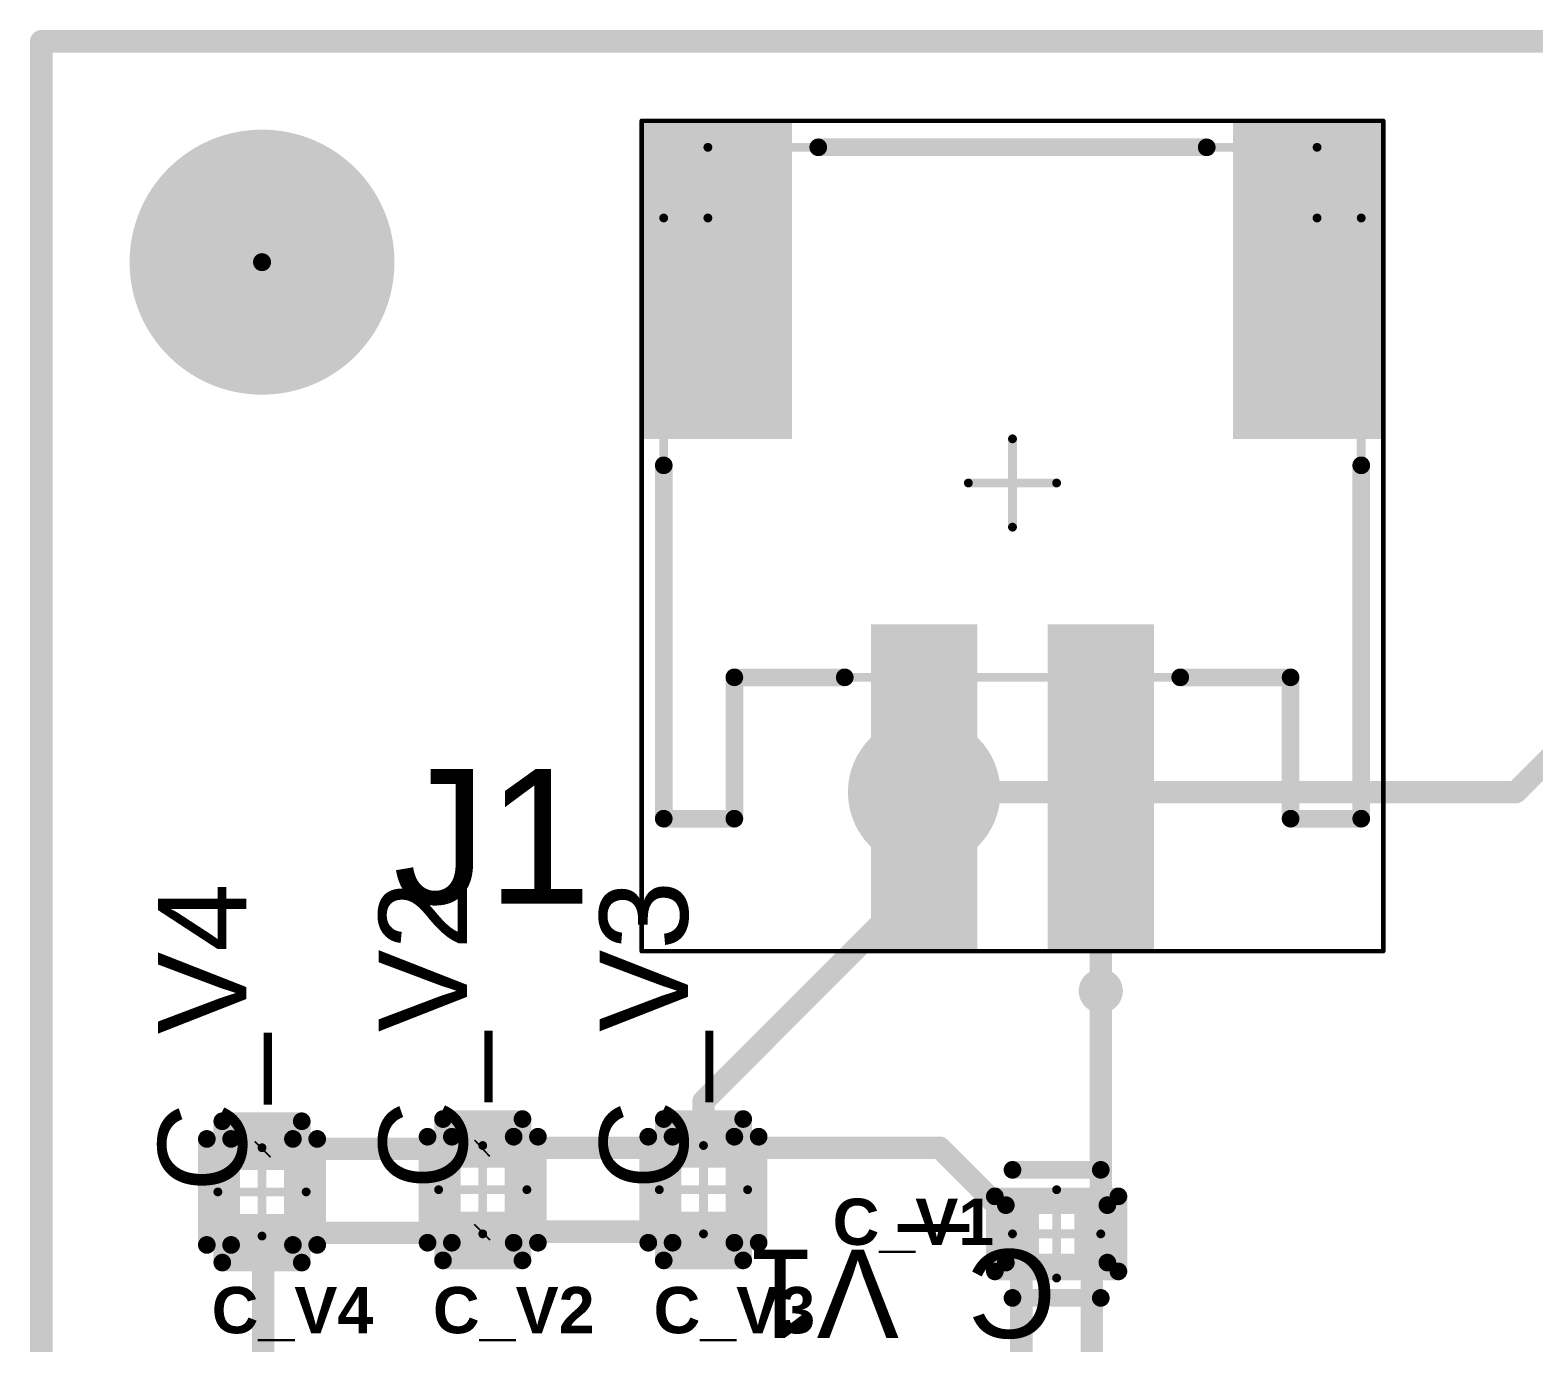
# Model space of a CAD drawing. Header units: inches. Extents: x 0 to 5429, y 0 to 5429.
# Drawn here: x -0.13 to 16.91, y 65.27 to 80.13 of the extents above; entities that cross this region are included whole.
import ezdxf

# ---------------------------------------------------------------- set-up
doc = ezdxf.new("R2010")
doc.units = ezdxf.units.IN
for name, color, linetype in [('Bottom Layer', 5, 'Continuous'), ('Bottom Solder', 6, 'Continuous'), ('GND', 16, 'Continuous'), ('Keep-Out Layer', 6, 'Continuous'), ('Multi-Layer', 9, 'Continuous'), ('Pad Holes', 156, 'Continuous'), ('Top 3D Body', 56, 'Continuous'), ('Top Assembly', 56, 'Continuous'), ('Top Component Center', 56, 'Continuous'), ('Top Courtyard', 56, 'Continuous'), ('Top Layer', 1, 'Continuous'), ('Top Overlay', 2, 'Continuous'), ('Top Paste', 8, 'Continuous'), ('Top Solder', 216, 'Continuous'), ('VDD', 76, 'Continuous')]:
    doc.layers.add(name, color=color, linetype=linetype)
doc.styles.add('Arial', font='', dxfattribs={"height": 0.2})
doc.styles.add('Arial_Bold', font='', dxfattribs={"height": 0.2})
doc.styles.get('Arial').set_extended_font_data('Arial')
doc.styles.get('Arial_Bold').set_extended_font_data('Arial', bold=True)

# ---------------------------------------------------------------- blocks, each defined once
blk = doc.blocks.new('JST__S2B_PH_SM4_TB_LF__SN__2_V_32')
at = {"layer": 'Top Layer'}
for points in [[(-1.5, 5.2), (-0.5, 5.2), (-0.5, 1.7), (-1.5, 1.7)], [(0.5, 5.2), (1.5, 5.2), (1.5, 1.7), (0.5, 1.7)], [(-4.1, -0.6), (-2.6, -0.6), (-2.6, -4), (-4.1, -4)], [(2.6, -0.6), (4.1, -0.6), (4.1, -4), (2.6, -4)]]:
    blk.add_hatch(color=1, dxfattribs=at).paths.add_polyline_path(points)
at = {"layer": 'Top Paste'}
for points in [[(-1.5, 5.2), (-0.5, 5.2), (-0.5, 1.7), (-1.5, 1.7)], [(0.5, 5.2), (1.5, 5.2), (1.5, 1.7), (0.5, 1.7)], [(-4.1, -0.6), (-2.6, -0.6), (-2.6, -4), (-4.1, -4)], [(2.6, -0.6), (4.1, -0.6), (4.1, -4), (2.6, -4)]]:
    blk.add_hatch(color=8, dxfattribs=at).paths.add_polyline_path(points)
at = {"layer": 'Top Solder'}
for points in [[(-1.602, 5.302), (-0.398, 5.302), (-0.398, 1.598), (-1.602, 1.598)], [(0.398, 5.302), (1.602, 5.302), (1.602, 1.598), (0.398, 1.598)], [(-4.202, -0.498), (-2.498, -0.498), (-2.498, -4.102), (-4.202, -4.102)], [(2.498, -0.498), (4.202, -0.498), (4.202, -4.102), (2.498, -4.102)]]:
    blk.add_hatch(color=216, dxfattribs=at).paths.add_polyline_path(points)
at = {"layer": 'Top 3D Body'}
for points in [[(-3.95, 3.8, 0.1, 0.1, 0), (-3.95, -3, 0.1, 0.1, 0)], [(-3.15, 3.8, 0.1, 0.1, 0), (-3.95, 3.8, 0.1, 0.1, 0)], [(-3.15, 3.8, 0.1, 0.1, 0), (-3.15, 2.2, 0.1, 0.1, 0)], [(3.15, 3.8, 0.1, 0.1, 0), (3.15, 2.2, 0.1, 0.1, 0)], [(3.95, 3.8, 0.1, 0.1, 0), (3.15, 3.8, 0.1, 0.1, 0)], [(3.95, 3.8, 0.1, 0.1, 0), (3.95, -3, 0.1, 0.1, 0)], [(3.15, 2.2, 0.1, 0.1, 0), (-3.15, 2.2, 0.1, 0.1, 0)], [(-3.45, -3, 0.1, 0.1, 0), (-3.95, -3, 0.1, 0.1, 0)], [(-3.45, -3, 0.1, 0.1, 0), (-3.45, -3.8, 0.1, 0.1, 0)], [(3.95, -3, 0.1, 0.1, 0), (3.45, -3, 0.1, 0.1, 0)], [(3.45, -3, 0.1, 0.1, 0), (3.45, -3.8, 0.1, 0.1, 0)], [(3.45, -3.8, 0.1, 0.1, 0), (-3.45, -3.8, 0.1, 0.1, 0)]]:
    blk.add_lwpolyline(points, format="xyseb", dxfattribs=at)
for points in [[(-3.975, 3.8, 0.05, 0.05, 1), (-3.925, 3.8, 0.05, 0.05, 1)], [(-3.975, 3.8, 0.05, 0.05, 1), (-3.925, 3.8, 0.05, 0.05, 1)], [(-3.175, 3.8, 0.05, 0.05, 1), (-3.125, 3.8, 0.05, 0.05, 1)], [(-3.175, 3.8, 0.05, 0.05, 1), (-3.125, 3.8, 0.05, 0.05, 1)], [(3.125, 3.8, 0.05, 0.05, 1), (3.175, 3.8, 0.05, 0.05, 1)], [(3.125, 3.8, 0.05, 0.05, 1), (3.175, 3.8, 0.05, 0.05, 1)], [(3.925, 3.8, 0.05, 0.05, 1), (3.975, 3.8, 0.05, 0.05, 1)], [(3.925, 3.8, 0.05, 0.05, 1), (3.975, 3.8, 0.05, 0.05, 1)], [(-3.175, 2.2, 0.05, 0.05, 1), (-3.125, 2.2, 0.05, 0.05, 1)], [(-3.175, 2.2, 0.05, 0.05, 1), (-3.125, 2.2, 0.05, 0.05, 1)], [(3.125, 2.2, 0.05, 0.05, 1), (3.175, 2.2, 0.05, 0.05, 1)], [(3.125, 2.2, 0.05, 0.05, 1), (3.175, 2.2, 0.05, 0.05, 1)], [(-3.975, -3, 0.05, 0.05, 1), (-3.925, -3, 0.05, 0.05, 1)], [(-3.975, -3, 0.05, 0.05, 1), (-3.925, -3, 0.05, 0.05, 1)], [(-3.475, -3, 0.05, 0.05, 1), (-3.425, -3, 0.05, 0.05, 1)], [(-3.475, -3, 0.05, 0.05, 1), (-3.425, -3, 0.05, 0.05, 1)], [(3.425, -3, 0.05, 0.05, 1), (3.475, -3, 0.05, 0.05, 1)], [(3.425, -3, 0.05, 0.05, 1), (3.475, -3, 0.05, 0.05, 1)], [(3.925, -3, 0.05, 0.05, 1), (3.975, -3, 0.05, 0.05, 1)], [(3.925, -3, 0.05, 0.05, 1), (3.975, -3, 0.05, 0.05, 1)], [(-3.475, -3.8, 0.05, 0.05, 1), (-3.425, -3.8, 0.05, 0.05, 1)], [(-3.475, -3.8, 0.05, 0.05, 1), (-3.425, -3.8, 0.05, 0.05, 1)], [(3.425, -3.8, 0.05, 0.05, 1), (3.475, -3.8, 0.05, 0.05, 1)], [(3.425, -3.8, 0.05, 0.05, 1), (3.475, -3.8, 0.05, 0.05, 1)]]:
    blk.add_lwpolyline(points, format="xyseb", close=True, dxfattribs=at)
at = {"layer": 'Top Courtyard'}
for points in [[(4.2, 5.3, 0.05, 0.05, 0), (-4.2, 5.3, 0.05, 0.05, 0)], [(-4.2, 5.3, 0.05, 0.05, 0), (-4.2, -4.1, 0.05, 0.05, 0)], [(4.2, 5.3, 0.05, 0.05, 0), (4.2, -4.1, 0.05, 0.05, 0)], [(0, 0.5, 0.1, 0.1, 0), (0, -0.5, 0.1, 0.1, 0)], [(0.5, 0, 0.1, 0.1, 0), (-0.5, 0, 0.1, 0.1, 0)], [(4.2, -4.1, 0.05, 0.05, 0), (-4.2, -4.1, 0.05, 0.05, 0)]]:
    blk.add_lwpolyline(points, format="xyseb", dxfattribs=at)
for points in [[(-4.213, 5.3, 0.025, 0.025, 1), (-4.188, 5.3, 0.025, 0.025, 1)], [(-4.213, 5.3, 0.025, 0.025, 1), (-4.188, 5.3, 0.025, 0.025, 1)], [(4.188, 5.3, 0.025, 0.025, 1), (4.213, 5.3, 0.025, 0.025, 1)], [(4.188, 5.3, 0.025, 0.025, 1), (4.213, 5.3, 0.025, 0.025, 1)], [(-0.025, 0.5, 0.05, 0.05, 1), (0.025, 0.5, 0.05, 0.05, 1)], [(-0.525, 0, 0.05, 0.05, 1), (-0.475, 0, 0.05, 0.05, 1)], [(0.475, 0, 0.05, 0.05, 1), (0.525, 0, 0.05, 0.05, 1)], [(-0.025, -0.5, 0.05, 0.05, 1), (0.025, -0.5, 0.05, 0.05, 1)], [(-4.213, -4.1, 0.025, 0.025, 1), (-4.188, -4.1, 0.025, 0.025, 1)], [(-4.213, -4.1, 0.025, 0.025, 1), (-4.188, -4.1, 0.025, 0.025, 1)], [(4.188, -4.1, 0.025, 0.025, 1), (4.213, -4.1, 0.025, 0.025, 1)], [(4.188, -4.1, 0.025, 0.025, 1), (4.213, -4.1, 0.025, 0.025, 1)]]:
    blk.add_lwpolyline(points, format="xyseb", close=True, dxfattribs=at)
at = {"layer": 'Top Overlay'}
for points in [[(-0.875, 5.75, 0.25, 0.25, 1), (-1.125, 5.75, 0.25, 0.25, 1)], [(-1.188, 5.75, 0.125, 0.125, 1), (-1.063, 5.75, 0.125, 0.125, 1)], [(-0.937, 5.75, 0.125, 0.125, 1), (-0.813, 5.75, 0.125, 0.125, 1)], [(-4, 3.8, 0.1, 0.1, 1), (-3.9, 3.8, 0.1, 0.1, 1)], [(-4, 3.8, 0.1, 0.1, 1), (-3.9, 3.8, 0.1, 0.1, 1)], [(-3.2, 3.8, 0.1, 0.1, 1), (-3.1, 3.8, 0.1, 0.1, 1)], [(-3.2, 3.8, 0.1, 0.1, 1), (-3.1, 3.8, 0.1, 0.1, 1)], [(3.1, 3.8, 0.1, 0.1, 1), (3.2, 3.8, 0.1, 0.1, 1)], [(3.1, 3.8, 0.1, 0.1, 1), (3.2, 3.8, 0.1, 0.1, 1)], [(3.9, 3.8, 0.1, 0.1, 1), (4, 3.8, 0.1, 0.1, 1)], [(3.9, 3.8, 0.1, 0.1, 1), (4, 3.8, 0.1, 0.1, 1)], [(-3.2, 2.2, 0.1, 0.1, 1), (-3.1, 2.2, 0.1, 0.1, 1)], [(-3.2, 2.2, 0.1, 0.1, 1), (-3.1, 2.2, 0.1, 0.1, 1)], [(-1.95, 2.2, 0.1, 0.1, 1), (-1.85, 2.2, 0.1, 0.1, 1)], [(1.85, 2.2, 0.1, 0.1, 1), (1.95, 2.2, 0.1, 0.1, 1)], [(3.1, 2.2, 0.1, 0.1, 1), (3.2, 2.2, 0.1, 0.1, 1)], [(3.1, 2.2, 0.1, 0.1, 1), (3.2, 2.2, 0.1, 0.1, 1)], [(-4, -0.2, 0.1, 0.1, 1), (-3.9, -0.2, 0.1, 0.1, 1)], [(3.9, -0.2, 0.1, 0.1, 1), (4, -0.2, 0.1, 0.1, 1)], [(-2.25, -3.8, 0.1, 0.1, 1), (-2.15, -3.8, 0.1, 0.1, 1)], [(2.15, -3.8, 0.1, 0.1, 1), (2.25, -3.8, 0.1, 0.1, 1)]]:
    blk.add_lwpolyline(points, format="xyseb", close=True, dxfattribs=at)
for points in [[(-3.95, 3.8, 0.2, 0.2, 0), (-3.95, -0.2, 0.2, 0.2, 0)], [(-3.15, 3.8, 0.2, 0.2, 0), (-3.95, 3.8, 0.2, 0.2, 0)], [(-3.15, 3.8, 0.2, 0.2, 0), (-3.15, 2.2, 0.2, 0.2, 0)], [(3.15, 3.8, 0.2, 0.2, 0), (3.15, 2.2, 0.2, 0.2, 0)], [(3.95, 3.8, 0.2, 0.2, 0), (3.15, 3.8, 0.2, 0.2, 0)], [(3.95, 3.8, 0.2, 0.2, 0), (3.95, -0.2, 0.2, 0.2, 0)], [(-1.9, 2.2, 0.2, 0.2, 0), (-3.15, 2.2, 0.2, 0.2, 0)], [(3.15, 2.2, 0.2, 0.2, 0), (1.9, 2.2, 0.2, 0.2, 0)], [(2.2, -3.8, 0.2, 0.2, 0), (-2.2, -3.8, 0.2, 0.2, 0)]]:
    blk.add_lwpolyline(points, format="xyseb", dxfattribs=at)
blk = doc.blocks.new('FP_GRJ155_0_2_MFG_37')
at = {"layer": 'Top Layer'}
for points in [[(-0.7, 0.3), (-0.25, 0.3), (-0.25, -0.3), (-0.7, -0.3)], [(0.25, 0.3), (0.7, 0.3), (0.7, -0.3), (0.25, -0.3)]]:
    blk.add_hatch(color=1, dxfattribs=at).paths.add_polyline_path(points)
at = {"layer": 'Top Paste'}
for points in [[(-0.7, 0.3), (-0.25, 0.3), (-0.25, -0.3), (-0.7, -0.3)], [(0.25, 0.3), (0.7, 0.3), (0.7, -0.3), (0.25, -0.3)]]:
    blk.add_hatch(color=8, dxfattribs=at).paths.add_polyline_path(points)
at = {"layer": 'Top Solder'}
for points in [[(-0.7, 0.3), (-0.25, 0.3), (-0.25, -0.3), (-0.7, -0.3)], [(0.25, 0.3), (0.7, 0.3), (0.7, -0.3), (0.25, -0.3)]]:
    blk.add_hatch(color=216, dxfattribs=at).paths.add_polyline_path(points)
at = {"layer": 'Top 3D Body'}
for points in [[(-0.6, 0.35, 0.2, 0.2, 0), (0.6, 0.35, 0.2, 0.2, 0)], [(-0.6, 0.35, 0.2, 0.2, 0), (-0.6, -0.35, 0.2, 0.2, 0)], [(0.6, 0.35, 0.2, 0.2, 0), (0.6, -0.35, 0.2, 0.2, 0)], [(-0.6, -0.35, 0.2, 0.2, 0), (0.6, -0.35, 0.2, 0.2, 0)]]:
    blk.add_lwpolyline(points, format="xyseb", dxfattribs=at)
for points in [[(-0.65, 0.35, 0.1, 0.1, 1), (-0.55, 0.35, 0.1, 0.1, 1)], [(-0.65, 0.35, 0.1, 0.1, 1), (-0.55, 0.35, 0.1, 0.1, 1)], [(0.55, 0.35, 0.1, 0.1, 1), (0.65, 0.35, 0.1, 0.1, 1)], [(0.55, 0.35, 0.1, 0.1, 1), (0.65, 0.35, 0.1, 0.1, 1)], [(-0.65, -0.35, 0.1, 0.1, 1), (-0.55, -0.35, 0.1, 0.1, 1)], [(-0.65, -0.35, 0.1, 0.1, 1), (-0.55, -0.35, 0.1, 0.1, 1)], [(0.55, -0.35, 0.1, 0.1, 1), (0.65, -0.35, 0.1, 0.1, 1)], [(0.55, -0.35, 0.1, 0.1, 1), (0.65, -0.35, 0.1, 0.1, 1)]]:
    blk.add_lwpolyline(points, format="xyseb", close=True, dxfattribs=at)
at = {"layer": 'Top Assembly'}
for points in [[(-0.8, 0.45, 0.2, 0.2, 0), (0.8, 0.45, 0.2, 0.2, 0)], [(-0.8, 0.45, 0.2, 0.2, 0), (-0.8, -0.45, 0.2, 0.2, 0)], [(0.8, 0.45, 0.2, 0.2, 0), (0.8, -0.45, 0.2, 0.2, 0)], [(-0.8, -0.45, 0.2, 0.2, 0), (0.8, -0.45, 0.2, 0.2, 0)]]:
    blk.add_lwpolyline(points, format="xyseb", dxfattribs=at)
for points in [[(-0.85, 0.45, 0.1, 0.1, 1), (-0.75, 0.45, 0.1, 0.1, 1)], [(-0.85, 0.45, 0.1, 0.1, 1), (-0.75, 0.45, 0.1, 0.1, 1)], [(0.75, 0.45, 0.1, 0.1, 1), (0.85, 0.45, 0.1, 0.1, 1)], [(0.75, 0.45, 0.1, 0.1, 1), (0.85, 0.45, 0.1, 0.1, 1)], [(-0.85, -0.45, 0.1, 0.1, 1), (-0.75, -0.45, 0.1, 0.1, 1)], [(-0.85, -0.45, 0.1, 0.1, 1), (-0.75, -0.45, 0.1, 0.1, 1)], [(0.75, -0.45, 0.1, 0.1, 1), (0.85, -0.45, 0.1, 0.1, 1)], [(0.75, -0.45, 0.1, 0.1, 1), (0.85, -0.45, 0.1, 0.1, 1)]]:
    blk.add_lwpolyline(points, format="xyseb", close=True, dxfattribs=at)
at = {"layer": 'Top Component Center'}
for points in [[(0, 0.5, 0.1, 0.1, 0), (0, -0.5, 0.1, 0.1, 0)], [(-0.5, 0, 0.1, 0.1, 0), (0.5, 0, 0.1, 0.1, 0)]]:
    blk.add_lwpolyline(points, format="xyseb", dxfattribs=at)
for points in [[(-0.025, 0.5, 0.05, 0.05, 1), (0.025, 0.5, 0.05, 0.05, 1)], [(-0.525, 0, 0.05, 0.05, 1), (-0.475, 0, 0.05, 0.05, 1)], [(0.475, 0, 0.05, 0.05, 1), (0.525, 0, 0.05, 0.05, 1)], [(-0.025, -0.5, 0.05, 0.05, 1), (0.025, -0.5, 0.05, 0.05, 1)]]:
    blk.add_lwpolyline(points, format="xyseb", close=True, dxfattribs=at)
at = {"layer": 'Top Courtyard'}
for points in [[(-0.8, 0.45, 0.2, 0.2, 0), (0.8, 0.45, 0.2, 0.2, 0)], [(-0.8, 0.45, 0.2, 0.2, 0), (-0.8, -0.45, 0.2, 0.2, 0)], [(0.8, 0.45, 0.2, 0.2, 0), (0.8, -0.45, 0.2, 0.2, 0)], [(-0.8, -0.45, 0.2, 0.2, 0), (0.8, -0.45, 0.2, 0.2, 0)]]:
    blk.add_lwpolyline(points, format="xyseb", dxfattribs=at)
for points in [[(-0.85, 0.45, 0.1, 0.1, 1), (-0.75, 0.45, 0.1, 0.1, 1)], [(-0.85, 0.45, 0.1, 0.1, 1), (-0.75, 0.45, 0.1, 0.1, 1)], [(0.75, 0.45, 0.1, 0.1, 1), (0.85, 0.45, 0.1, 0.1, 1)], [(0.75, 0.45, 0.1, 0.1, 1), (0.85, 0.45, 0.1, 0.1, 1)], [(-0.85, -0.45, 0.1, 0.1, 1), (-0.75, -0.45, 0.1, 0.1, 1)], [(-0.85, -0.45, 0.1, 0.1, 1), (-0.75, -0.45, 0.1, 0.1, 1)], [(0.75, -0.45, 0.1, 0.1, 1), (0.85, -0.45, 0.1, 0.1, 1)], [(0.75, -0.45, 0.1, 0.1, 1), (0.85, -0.45, 0.1, 0.1, 1)]]:
    blk.add_lwpolyline(points, format="xyseb", close=True, dxfattribs=at)
at = {"layer": 'Top Overlay'}
for points in [[(-0.6, 0.625, 0.2, 0.2, 0), (0.6, 0.625, 0.2, 0.2, 0)], [(-0.6, -0.625, 0.2, 0.2, 0), (0.6, -0.625, 0.2, 0.2, 0)]]:
    blk.add_lwpolyline(points, format="xyseb", dxfattribs=at)
for points in [[(-0.65, 0.625, 0.1, 0.1, 1), (-0.55, 0.625, 0.1, 0.1, 1)], [(0.55, 0.625, 0.1, 0.1, 1), (0.65, 0.625, 0.1, 0.1, 1)], [(-0.65, -0.625, 0.1, 0.1, 1), (-0.55, -0.625, 0.1, 0.1, 1)], [(0.55, -0.625, 0.1, 0.1, 1), (0.65, -0.625, 0.1, 0.1, 1)]]:
    blk.add_lwpolyline(points, format="xyseb", close=True, dxfattribs=at)
at = {"layer": 'Top Assembly', "style": 'Arial'}
blk.add_text('C_V4', height=1, dxfattribs=at).set_placement((0, 0.177))
blk = doc.blocks.new('FP_GRJ155_0_2_MFG_38')
at = {"layer": 'Top Layer'}
for points in [[(-0.7, 0.3), (-0.25, 0.3), (-0.25, -0.3), (-0.7, -0.3)], [(0.25, 0.3), (0.7, 0.3), (0.7, -0.3), (0.25, -0.3)]]:
    blk.add_hatch(color=1, dxfattribs=at).paths.add_polyline_path(points)
at = {"layer": 'Top Paste'}
for points in [[(-0.7, 0.3), (-0.25, 0.3), (-0.25, -0.3), (-0.7, -0.3)], [(0.25, 0.3), (0.7, 0.3), (0.7, -0.3), (0.25, -0.3)]]:
    blk.add_hatch(color=8, dxfattribs=at).paths.add_polyline_path(points)
at = {"layer": 'Top Solder'}
for points in [[(-0.7, 0.3), (-0.25, 0.3), (-0.25, -0.3), (-0.7, -0.3)], [(0.25, 0.3), (0.7, 0.3), (0.7, -0.3), (0.25, -0.3)]]:
    blk.add_hatch(color=216, dxfattribs=at).paths.add_polyline_path(points)
at = {"layer": 'Top 3D Body'}
for points in [[(-0.6, 0.35, 0.2, 0.2, 0), (0.6, 0.35, 0.2, 0.2, 0)], [(-0.6, 0.35, 0.2, 0.2, 0), (-0.6, -0.35, 0.2, 0.2, 0)], [(0.6, 0.35, 0.2, 0.2, 0), (0.6, -0.35, 0.2, 0.2, 0)], [(-0.6, -0.35, 0.2, 0.2, 0), (0.6, -0.35, 0.2, 0.2, 0)]]:
    blk.add_lwpolyline(points, format="xyseb", dxfattribs=at)
for points in [[(-0.65, 0.35, 0.1, 0.1, 1), (-0.55, 0.35, 0.1, 0.1, 1)], [(-0.65, 0.35, 0.1, 0.1, 1), (-0.55, 0.35, 0.1, 0.1, 1)], [(0.55, 0.35, 0.1, 0.1, 1), (0.65, 0.35, 0.1, 0.1, 1)], [(0.55, 0.35, 0.1, 0.1, 1), (0.65, 0.35, 0.1, 0.1, 1)], [(-0.65, -0.35, 0.1, 0.1, 1), (-0.55, -0.35, 0.1, 0.1, 1)], [(-0.65, -0.35, 0.1, 0.1, 1), (-0.55, -0.35, 0.1, 0.1, 1)], [(0.55, -0.35, 0.1, 0.1, 1), (0.65, -0.35, 0.1, 0.1, 1)], [(0.55, -0.35, 0.1, 0.1, 1), (0.65, -0.35, 0.1, 0.1, 1)]]:
    blk.add_lwpolyline(points, format="xyseb", close=True, dxfattribs=at)
at = {"layer": 'Top Assembly'}
for points in [[(-0.8, 0.45, 0.2, 0.2, 0), (0.8, 0.45, 0.2, 0.2, 0)], [(-0.8, 0.45, 0.2, 0.2, 0), (-0.8, -0.45, 0.2, 0.2, 0)], [(0.8, 0.45, 0.2, 0.2, 0), (0.8, -0.45, 0.2, 0.2, 0)], [(-0.8, -0.45, 0.2, 0.2, 0), (0.8, -0.45, 0.2, 0.2, 0)]]:
    blk.add_lwpolyline(points, format="xyseb", dxfattribs=at)
for points in [[(-0.85, 0.45, 0.1, 0.1, 1), (-0.75, 0.45, 0.1, 0.1, 1)], [(-0.85, 0.45, 0.1, 0.1, 1), (-0.75, 0.45, 0.1, 0.1, 1)], [(0.75, 0.45, 0.1, 0.1, 1), (0.85, 0.45, 0.1, 0.1, 1)], [(0.75, 0.45, 0.1, 0.1, 1), (0.85, 0.45, 0.1, 0.1, 1)], [(-0.85, -0.45, 0.1, 0.1, 1), (-0.75, -0.45, 0.1, 0.1, 1)], [(-0.85, -0.45, 0.1, 0.1, 1), (-0.75, -0.45, 0.1, 0.1, 1)], [(0.75, -0.45, 0.1, 0.1, 1), (0.85, -0.45, 0.1, 0.1, 1)], [(0.75, -0.45, 0.1, 0.1, 1), (0.85, -0.45, 0.1, 0.1, 1)]]:
    blk.add_lwpolyline(points, format="xyseb", close=True, dxfattribs=at)
at = {"layer": 'Top Component Center'}
for points in [[(0, 0.5, 0.1, 0.1, 0), (0, -0.5, 0.1, 0.1, 0)], [(-0.5, 0, 0.1, 0.1, 0), (0.5, 0, 0.1, 0.1, 0)]]:
    blk.add_lwpolyline(points, format="xyseb", dxfattribs=at)
for points in [[(-0.025, 0.5, 0.05, 0.05, 1), (0.025, 0.5, 0.05, 0.05, 1)], [(-0.525, 0, 0.05, 0.05, 1), (-0.475, 0, 0.05, 0.05, 1)], [(0.475, 0, 0.05, 0.05, 1), (0.525, 0, 0.05, 0.05, 1)], [(-0.025, -0.5, 0.05, 0.05, 1), (0.025, -0.5, 0.05, 0.05, 1)]]:
    blk.add_lwpolyline(points, format="xyseb", close=True, dxfattribs=at)
at = {"layer": 'Top Courtyard'}
for points in [[(-0.8, 0.45, 0.2, 0.2, 0), (0.8, 0.45, 0.2, 0.2, 0)], [(-0.8, 0.45, 0.2, 0.2, 0), (-0.8, -0.45, 0.2, 0.2, 0)], [(0.8, 0.45, 0.2, 0.2, 0), (0.8, -0.45, 0.2, 0.2, 0)], [(-0.8, -0.45, 0.2, 0.2, 0), (0.8, -0.45, 0.2, 0.2, 0)]]:
    blk.add_lwpolyline(points, format="xyseb", dxfattribs=at)
for points in [[(-0.85, 0.45, 0.1, 0.1, 1), (-0.75, 0.45, 0.1, 0.1, 1)], [(-0.85, 0.45, 0.1, 0.1, 1), (-0.75, 0.45, 0.1, 0.1, 1)], [(0.75, 0.45, 0.1, 0.1, 1), (0.85, 0.45, 0.1, 0.1, 1)], [(0.75, 0.45, 0.1, 0.1, 1), (0.85, 0.45, 0.1, 0.1, 1)], [(-0.85, -0.45, 0.1, 0.1, 1), (-0.75, -0.45, 0.1, 0.1, 1)], [(-0.85, -0.45, 0.1, 0.1, 1), (-0.75, -0.45, 0.1, 0.1, 1)], [(0.75, -0.45, 0.1, 0.1, 1), (0.85, -0.45, 0.1, 0.1, 1)], [(0.75, -0.45, 0.1, 0.1, 1), (0.85, -0.45, 0.1, 0.1, 1)]]:
    blk.add_lwpolyline(points, format="xyseb", close=True, dxfattribs=at)
at = {"layer": 'Top Overlay'}
for points in [[(-0.6, 0.625, 0.2, 0.2, 0), (0.6, 0.625, 0.2, 0.2, 0)], [(-0.6, -0.625, 0.2, 0.2, 0), (0.6, -0.625, 0.2, 0.2, 0)]]:
    blk.add_lwpolyline(points, format="xyseb", dxfattribs=at)
for points in [[(-0.65, 0.625, 0.1, 0.1, 1), (-0.55, 0.625, 0.1, 0.1, 1)], [(0.55, 0.625, 0.1, 0.1, 1), (0.65, 0.625, 0.1, 0.1, 1)], [(-0.65, -0.625, 0.1, 0.1, 1), (-0.55, -0.625, 0.1, 0.1, 1)], [(0.55, -0.625, 0.1, 0.1, 1), (0.65, -0.625, 0.1, 0.1, 1)]]:
    blk.add_lwpolyline(points, format="xyseb", close=True, dxfattribs=at)
at = {"layer": 'Top Assembly', "style": 'Arial'}
blk.add_text('C_V3', height=1, dxfattribs=at).set_placement((0, 0.177))
blk = doc.blocks.new('FP_GRJ155_0_2_MFG_39')
at = {"layer": 'Top Layer'}
for points in [[(-0.7, 0.3), (-0.25, 0.3), (-0.25, -0.3), (-0.7, -0.3)], [(0.25, 0.3), (0.7, 0.3), (0.7, -0.3), (0.25, -0.3)]]:
    blk.add_hatch(color=1, dxfattribs=at).paths.add_polyline_path(points)
at = {"layer": 'Top Paste'}
for points in [[(-0.7, 0.3), (-0.25, 0.3), (-0.25, -0.3), (-0.7, -0.3)], [(0.25, 0.3), (0.7, 0.3), (0.7, -0.3), (0.25, -0.3)]]:
    blk.add_hatch(color=8, dxfattribs=at).paths.add_polyline_path(points)
at = {"layer": 'Top Solder'}
for points in [[(-0.7, 0.3), (-0.25, 0.3), (-0.25, -0.3), (-0.7, -0.3)], [(0.25, 0.3), (0.7, 0.3), (0.7, -0.3), (0.25, -0.3)]]:
    blk.add_hatch(color=216, dxfattribs=at).paths.add_polyline_path(points)
at = {"layer": 'Top 3D Body'}
for points in [[(-0.6, 0.35, 0.2, 0.2, 0), (0.6, 0.35, 0.2, 0.2, 0)], [(-0.6, 0.35, 0.2, 0.2, 0), (-0.6, -0.35, 0.2, 0.2, 0)], [(0.6, 0.35, 0.2, 0.2, 0), (0.6, -0.35, 0.2, 0.2, 0)], [(-0.6, -0.35, 0.2, 0.2, 0), (0.6, -0.35, 0.2, 0.2, 0)]]:
    blk.add_lwpolyline(points, format="xyseb", dxfattribs=at)
for points in [[(-0.65, 0.35, 0.1, 0.1, 1), (-0.55, 0.35, 0.1, 0.1, 1)], [(-0.65, 0.35, 0.1, 0.1, 1), (-0.55, 0.35, 0.1, 0.1, 1)], [(0.55, 0.35, 0.1, 0.1, 1), (0.65, 0.35, 0.1, 0.1, 1)], [(0.55, 0.35, 0.1, 0.1, 1), (0.65, 0.35, 0.1, 0.1, 1)], [(-0.65, -0.35, 0.1, 0.1, 1), (-0.55, -0.35, 0.1, 0.1, 1)], [(-0.65, -0.35, 0.1, 0.1, 1), (-0.55, -0.35, 0.1, 0.1, 1)], [(0.55, -0.35, 0.1, 0.1, 1), (0.65, -0.35, 0.1, 0.1, 1)], [(0.55, -0.35, 0.1, 0.1, 1), (0.65, -0.35, 0.1, 0.1, 1)]]:
    blk.add_lwpolyline(points, format="xyseb", close=True, dxfattribs=at)
at = {"layer": 'Top Assembly'}
for points in [[(-0.8, 0.45, 0.2, 0.2, 0), (0.8, 0.45, 0.2, 0.2, 0)], [(-0.8, 0.45, 0.2, 0.2, 0), (-0.8, -0.45, 0.2, 0.2, 0)], [(0.8, 0.45, 0.2, 0.2, 0), (0.8, -0.45, 0.2, 0.2, 0)], [(-0.8, -0.45, 0.2, 0.2, 0), (0.8, -0.45, 0.2, 0.2, 0)]]:
    blk.add_lwpolyline(points, format="xyseb", dxfattribs=at)
for points in [[(-0.85, 0.45, 0.1, 0.1, 1), (-0.75, 0.45, 0.1, 0.1, 1)], [(-0.85, 0.45, 0.1, 0.1, 1), (-0.75, 0.45, 0.1, 0.1, 1)], [(0.75, 0.45, 0.1, 0.1, 1), (0.85, 0.45, 0.1, 0.1, 1)], [(0.75, 0.45, 0.1, 0.1, 1), (0.85, 0.45, 0.1, 0.1, 1)], [(-0.85, -0.45, 0.1, 0.1, 1), (-0.75, -0.45, 0.1, 0.1, 1)], [(-0.85, -0.45, 0.1, 0.1, 1), (-0.75, -0.45, 0.1, 0.1, 1)], [(0.75, -0.45, 0.1, 0.1, 1), (0.85, -0.45, 0.1, 0.1, 1)], [(0.75, -0.45, 0.1, 0.1, 1), (0.85, -0.45, 0.1, 0.1, 1)]]:
    blk.add_lwpolyline(points, format="xyseb", close=True, dxfattribs=at)
at = {"layer": 'Top Component Center'}
for points in [[(0, 0.5, 0.1, 0.1, 0), (0, -0.5, 0.1, 0.1, 0)], [(-0.5, 0, 0.1, 0.1, 0), (0.5, 0, 0.1, 0.1, 0)]]:
    blk.add_lwpolyline(points, format="xyseb", dxfattribs=at)
for points in [[(-0.025, 0.5, 0.05, 0.05, 1), (0.025, 0.5, 0.05, 0.05, 1)], [(-0.525, 0, 0.05, 0.05, 1), (-0.475, 0, 0.05, 0.05, 1)], [(0.475, 0, 0.05, 0.05, 1), (0.525, 0, 0.05, 0.05, 1)], [(-0.025, -0.5, 0.05, 0.05, 1), (0.025, -0.5, 0.05, 0.05, 1)]]:
    blk.add_lwpolyline(points, format="xyseb", close=True, dxfattribs=at)
at = {"layer": 'Top Courtyard'}
for points in [[(-0.8, 0.45, 0.2, 0.2, 0), (0.8, 0.45, 0.2, 0.2, 0)], [(-0.8, 0.45, 0.2, 0.2, 0), (-0.8, -0.45, 0.2, 0.2, 0)], [(0.8, 0.45, 0.2, 0.2, 0), (0.8, -0.45, 0.2, 0.2, 0)], [(-0.8, -0.45, 0.2, 0.2, 0), (0.8, -0.45, 0.2, 0.2, 0)]]:
    blk.add_lwpolyline(points, format="xyseb", dxfattribs=at)
for points in [[(-0.85, 0.45, 0.1, 0.1, 1), (-0.75, 0.45, 0.1, 0.1, 1)], [(-0.85, 0.45, 0.1, 0.1, 1), (-0.75, 0.45, 0.1, 0.1, 1)], [(0.75, 0.45, 0.1, 0.1, 1), (0.85, 0.45, 0.1, 0.1, 1)], [(0.75, 0.45, 0.1, 0.1, 1), (0.85, 0.45, 0.1, 0.1, 1)], [(-0.85, -0.45, 0.1, 0.1, 1), (-0.75, -0.45, 0.1, 0.1, 1)], [(-0.85, -0.45, 0.1, 0.1, 1), (-0.75, -0.45, 0.1, 0.1, 1)], [(0.75, -0.45, 0.1, 0.1, 1), (0.85, -0.45, 0.1, 0.1, 1)], [(0.75, -0.45, 0.1, 0.1, 1), (0.85, -0.45, 0.1, 0.1, 1)]]:
    blk.add_lwpolyline(points, format="xyseb", close=True, dxfattribs=at)
at = {"layer": 'Top Overlay'}
for points in [[(-0.6, 0.625, 0.2, 0.2, 0), (0.6, 0.625, 0.2, 0.2, 0)], [(-0.6, -0.625, 0.2, 0.2, 0), (0.6, -0.625, 0.2, 0.2, 0)]]:
    blk.add_lwpolyline(points, format="xyseb", dxfattribs=at)
for points in [[(-0.65, 0.625, 0.1, 0.1, 1), (-0.55, 0.625, 0.1, 0.1, 1)], [(0.55, 0.625, 0.1, 0.1, 1), (0.65, 0.625, 0.1, 0.1, 1)], [(-0.65, -0.625, 0.1, 0.1, 1), (-0.55, -0.625, 0.1, 0.1, 1)], [(0.55, -0.625, 0.1, 0.1, 1), (0.65, -0.625, 0.1, 0.1, 1)]]:
    blk.add_lwpolyline(points, format="xyseb", close=True, dxfattribs=at)
at = {"layer": 'Top Assembly', "style": 'Arial'}
blk.add_text('C_V2', height=1, dxfattribs=at).set_placement((0, 0.177))
blk = doc.blocks.new('FP_C1005_050_0_15_MFG_40')
at = {"layer": 'Top Layer'}
for points in [[(-0.6, 0.25), (-0.2, 0.25), (-0.2, -0.25), (-0.6, -0.25)], [(0.2, 0.25), (0.6, 0.25), (0.6, -0.25), (0.2, -0.25)]]:
    blk.add_hatch(color=1, dxfattribs=at).paths.add_polyline_path(points)
at = {"layer": 'Top Paste'}
for points in [[(-0.6, 0.25), (-0.2, 0.25), (-0.2, -0.25), (-0.6, -0.25)], [(0.2, 0.25), (0.6, 0.25), (0.6, -0.25), (0.2, -0.25)]]:
    blk.add_hatch(color=8, dxfattribs=at).paths.add_polyline_path(points)
at = {"layer": 'Top Solder'}
for points in [[(-0.6, 0.25), (-0.2, 0.25), (-0.2, -0.25), (-0.6, -0.25)], [(0.2, 0.25), (0.6, 0.25), (0.6, -0.25), (0.2, -0.25)]]:
    blk.add_hatch(color=216, dxfattribs=at).paths.add_polyline_path(points)
at = {"layer": 'Top 3D Body'}
for points in [[(0.575, 0.325, 0.2, 0.2, 0), (-0.575, 0.325, 0.2, 0.2, 0)], [(-0.575, 0.325, 0.2, 0.2, 0), (-0.575, -0.325, 0.2, 0.2, 0)], [(0.575, 0.325, 0.2, 0.2, 0), (0.575, -0.325, 0.2, 0.2, 0)], [(0.575, -0.325, 0.2, 0.2, 0), (-0.575, -0.325, 0.2, 0.2, 0)]]:
    blk.add_lwpolyline(points, format="xyseb", dxfattribs=at)
for points in [[(-0.625, 0.325, 0.1, 0.1, 1), (-0.525, 0.325, 0.1, 0.1, 1)], [(-0.625, 0.325, 0.1, 0.1, 1), (-0.525, 0.325, 0.1, 0.1, 1)], [(0.525, 0.325, 0.1, 0.1, 1), (0.625, 0.325, 0.1, 0.1, 1)], [(0.525, 0.325, 0.1, 0.1, 1), (0.625, 0.325, 0.1, 0.1, 1)], [(-0.625, -0.325, 0.1, 0.1, 1), (-0.525, -0.325, 0.1, 0.1, 1)], [(-0.625, -0.325, 0.1, 0.1, 1), (-0.525, -0.325, 0.1, 0.1, 1)], [(0.525, -0.325, 0.1, 0.1, 1), (0.625, -0.325, 0.1, 0.1, 1)], [(0.525, -0.325, 0.1, 0.1, 1), (0.625, -0.325, 0.1, 0.1, 1)]]:
    blk.add_lwpolyline(points, format="xyseb", close=True, dxfattribs=at)
at = {"layer": 'Top Assembly'}
for points in [[(0.7, 0.425, 0.2, 0.2, 0), (-0.7, 0.425, 0.2, 0.2, 0)], [(-0.7, 0.425, 0.2, 0.2, 0), (-0.7, -0.425, 0.2, 0.2, 0)], [(0.7, 0.425, 0.2, 0.2, 0), (0.7, -0.425, 0.2, 0.2, 0)], [(0.7, -0.425, 0.2, 0.2, 0), (-0.7, -0.425, 0.2, 0.2, 0)]]:
    blk.add_lwpolyline(points, format="xyseb", dxfattribs=at)
for points in [[(-0.75, 0.425, 0.1, 0.1, 1), (-0.65, 0.425, 0.1, 0.1, 1)], [(-0.75, 0.425, 0.1, 0.1, 1), (-0.65, 0.425, 0.1, 0.1, 1)], [(0.65, 0.425, 0.1, 0.1, 1), (0.75, 0.425, 0.1, 0.1, 1)], [(0.65, 0.425, 0.1, 0.1, 1), (0.75, 0.425, 0.1, 0.1, 1)], [(-0.75, -0.425, 0.1, 0.1, 1), (-0.65, -0.425, 0.1, 0.1, 1)], [(-0.75, -0.425, 0.1, 0.1, 1), (-0.65, -0.425, 0.1, 0.1, 1)], [(0.65, -0.425, 0.1, 0.1, 1), (0.75, -0.425, 0.1, 0.1, 1)], [(0.65, -0.425, 0.1, 0.1, 1), (0.75, -0.425, 0.1, 0.1, 1)]]:
    blk.add_lwpolyline(points, format="xyseb", close=True, dxfattribs=at)
at = {"layer": 'Top Component Center'}
for points in [[(0, 0.5, 0.1, 0.1, 0), (0, -0.5, 0.1, 0.1, 0)], [(0.5, 0, 0.1, 0.1, 0), (-0.5, 0, 0.1, 0.1, 0)]]:
    blk.add_lwpolyline(points, format="xyseb", dxfattribs=at)
for points in [[(-0.025, 0.5, 0.05, 0.05, 1), (0.025, 0.5, 0.05, 0.05, 1)], [(-0.525, 0, 0.05, 0.05, 1), (-0.475, 0, 0.05, 0.05, 1)], [(0.475, 0, 0.05, 0.05, 1), (0.525, 0, 0.05, 0.05, 1)], [(-0.025, -0.5, 0.05, 0.05, 1), (0.025, -0.5, 0.05, 0.05, 1)]]:
    blk.add_lwpolyline(points, format="xyseb", close=True, dxfattribs=at)
at = {"layer": 'Top Courtyard'}
for points in [[(0.7, 0.425, 0.2, 0.2, 0), (-0.7, 0.425, 0.2, 0.2, 0)], [(-0.7, 0.425, 0.2, 0.2, 0), (-0.7, -0.425, 0.2, 0.2, 0)], [(0.7, 0.425, 0.2, 0.2, 0), (0.7, -0.425, 0.2, 0.2, 0)], [(0.7, -0.425, 0.2, 0.2, 0), (-0.7, -0.425, 0.2, 0.2, 0)]]:
    blk.add_lwpolyline(points, format="xyseb", dxfattribs=at)
for points in [[(-0.75, 0.425, 0.1, 0.1, 1), (-0.65, 0.425, 0.1, 0.1, 1)], [(-0.75, 0.425, 0.1, 0.1, 1), (-0.65, 0.425, 0.1, 0.1, 1)], [(0.65, 0.425, 0.1, 0.1, 1), (0.75, 0.425, 0.1, 0.1, 1)], [(0.65, 0.425, 0.1, 0.1, 1), (0.75, 0.425, 0.1, 0.1, 1)], [(-0.75, -0.425, 0.1, 0.1, 1), (-0.65, -0.425, 0.1, 0.1, 1)], [(-0.75, -0.425, 0.1, 0.1, 1), (-0.65, -0.425, 0.1, 0.1, 1)], [(0.65, -0.425, 0.1, 0.1, 1), (0.75, -0.425, 0.1, 0.1, 1)], [(0.65, -0.425, 0.1, 0.1, 1), (0.75, -0.425, 0.1, 0.1, 1)]]:
    blk.add_lwpolyline(points, format="xyseb", close=True, dxfattribs=at)
at = {"layer": 'Top Overlay'}
for points in [[(0.5, 0.725, 0.2, 0.2, 0), (-0.5, 0.725, 0.2, 0.2, 0)], [(0.5, -0.725, 0.2, 0.2, 0), (-0.5, -0.725, 0.2, 0.2, 0)]]:
    blk.add_lwpolyline(points, format="xyseb", dxfattribs=at)
for points in [[(-0.55, 0.725, 0.1, 0.1, 1), (-0.45, 0.725, 0.1, 0.1, 1)], [(0.45, 0.725, 0.1, 0.1, 1), (0.55, 0.725, 0.1, 0.1, 1)], [(-0.55, -0.725, 0.1, 0.1, 1), (-0.45, -0.725, 0.1, 0.1, 1)], [(0.45, -0.725, 0.1, 0.1, 1), (0.55, -0.725, 0.1, 0.1, 1)]]:
    blk.add_lwpolyline(points, format="xyseb", close=True, dxfattribs=at)
at = {"layer": 'Top Assembly', "style": 'Arial'}
blk.add_text('C_V1', height=1, dxfattribs=at).set_placement((0, 0.177))

msp = doc.modelspace()

# ---------------------------------------------------------------- hatches: boundary and pattern name
at = {"layer": 'Bottom Layer'}
h = msp.add_hatch(color=5, dxfattribs=at)
edge = h.paths.add_edge_path()
edge.add_arc((10, 71.5), 0.762, 0, 360)
at = {"layer": 'Bottom Solder'}
h = msp.add_hatch(color=6, dxfattribs=at)
edge = h.paths.add_edge_path()
edge.add_arc((2.5, 77.5), 0.102, 0, 360)
h = msp.add_hatch(color=6, dxfattribs=at)
edge = h.paths.add_edge_path()
edge.add_arc((10, 71.5), 0.864, 0, 360)
at = {"layer": 'GND'}
h = msp.add_hatch(color=16, dxfattribs=at)
edge = h.paths.add_edge_path()
edge.add_arc((10, 71.5), 0.762, 0, 360)
at = {"layer": 'Multi-Layer'}
h = msp.add_hatch(color=9, dxfattribs=at)
edge = h.paths.add_edge_path()
edge.add_arc((10, 71.5), 0.762, 0, 360)
at = {"layer": 'Pad Holes'}
h = msp.add_hatch(color=7, dxfattribs=at)
edge = h.paths.add_edge_path()
edge.add_arc((2.5, 77.5), 1.5, 0, 360)
h = msp.add_hatch(color=7, dxfattribs=at)
edge = h.paths.add_edge_path()
edge.add_arc((10, 71.5), 0.381, 0, 360)
at = {"layer": 'Top Layer'}
h = msp.add_hatch(color=1, dxfattribs=at)
edge = h.paths.add_edge_path()
edge.add_arc((10, 71.5), 0.762, 0, 360)
at = {"layer": 'Top Solder'}
h = msp.add_hatch(color=216, dxfattribs=at)
edge = h.paths.add_edge_path()
edge.add_arc((2.5, 77.5), 0.102, 0, 360)
h = msp.add_hatch(color=216, dxfattribs=at)
edge = h.paths.add_edge_path()
edge.add_arc((10, 71.5), 0.864, 0, 360)
at = {"layer": 'VDD'}
h = msp.add_hatch(color=76, dxfattribs=at)
edge = h.paths.add_edge_path()
edge.add_arc((10, 71.5), 0.762, 0, 360)

# ---------------------------------------------------------------- linework, layer by layer
at = {"layer": 'GND'}
for points in [[(16.7, 71.5, 0.254, 0.254, 0), (19, 73.8, 0.254, 0.254, 0)], [(10, 71.5, 0.254, 0.254, 0), (16.7, 71.5, 0.254, 0.254, 0)]]:
    msp.add_lwpolyline(points, format="xyseb", dxfattribs=at)
for points in [[(9.936, 71.5, 0.127, 0.127, 1), (10.063, 71.5, 0.127, 0.127, 1)], [(16.636, 71.5, 0.127, 0.127, 1), (16.763, 71.5, 0.127, 0.127, 1)], [(16.636, 71.5, 0.127, 0.127, 1), (16.763, 71.5, 0.127, 0.127, 1)]]:
    msp.add_lwpolyline(points, format="xyseb", close=True, dxfattribs=at)
at = {"layer": 'Keep-Out Layer'}
for points in [[(0, 0, 0.254, 0.254, 0), (0, 80, 0.254, 0.254, 0)], [(0, 80, 0.254, 0.254, 0), (80, 80, 0.254, 0.254, 0)]]:
    msp.add_lwpolyline(points, format="xyseb", dxfattribs=at)
msp.add_lwpolyline([(-0.064, 80, 0.127, 0.127, 1), (0.064, 80, 0.127, 0.127, 1)], format="xyseb", close=True, dxfattribs=at)
msp.add_lwpolyline([(-0.064, 80, 0.127, 0.127, 1), (0.064, 80, 0.127, 0.127, 1)], format="xyseb", close=True, dxfattribs=at)
at = {"layer": 'Top Layer'}
for points in [[(10, 70.5, 0.254, 0.254, 0), (10, 71.5, 0.254, 0.254, 0)], [(12, 66.65, 0.254, 0.254, 0), (12, 71.55, 0.254, 0.254, 0)], [(7.5, 68, 0.254, 0.254, 0), (10, 70.5, 0.254, 0.254, 0)], [(7.5, 67.475, 0.254, 0.254, 0), (7.5, 68, 0.254, 0.254, 0)], [(2.5, 67.45, 0.254, 0.254, 0), (2.513, 67.463, 0.254, 0.254, 0)], [(2.513, 67.463, 0.254, 0.254, 0), (4.987, 67.463, 0.254, 0.254, 0)], [(4.987, 67.463, 0.254, 0.254, 0), (5, 67.475, 0.254, 0.254, 0)], [(5, 67.475, 0.254, 0.254, 0), (7.5, 67.475, 0.254, 0.254, 0)], [(7.575, 67.475, 0.254, 0.254, 0), (10.175, 67.475, 0.254, 0.254, 0)], [(10.175, 67.475, 0.254, 0.254, 0), (11.1, 66.55, 0.254, 0.254, 0)], [(2.513, 64.512, 0.254, 0.254, 0), (2.513, 66.512, 0.254, 0.254, 0)], [(2.513, 66.512, 0.254, 0.254, 0), (4.987, 66.512, 0.254, 0.254, 0)], [(4.987, 66.512, 0.254, 0.254, 0), (5, 66.525, 0.254, 0.254, 0)], [(5, 66.525, 0.254, 0.254, 0), (7.5, 66.525, 0.254, 0.254, 0)], [(11.1, 66.5, 0.254, 0.254, 0), (11.1, 66.55, 0.254, 0.254, 0)], [(11.1, 64.6, 0.254, 0.254, 0), (11.1, 66.5, 0.254, 0.254, 0)], [(11.9, 64.4, 0.254, 0.254, 0), (11.9, 66.5, 0.254, 0.254, 0)]]:
    msp.add_lwpolyline(points, format="xyseb", dxfattribs=at)
for points in [[(9.936, 71.5, 0.127, 0.127, 1), (10.063, 71.5, 0.127, 0.127, 1)], [(11.936, 71.55, 0.127, 0.127, 1), (12.063, 71.55, 0.127, 0.127, 1)], [(9.936, 70.5, 0.127, 0.127, 1), (10.063, 70.5, 0.127, 0.127, 1)], [(9.936, 70.5, 0.127, 0.127, 1), (10.063, 70.5, 0.127, 0.127, 1)], [(7.437, 68, 0.127, 0.127, 1), (7.564, 68, 0.127, 0.127, 1)], [(7.437, 68, 0.127, 0.127, 1), (7.564, 68, 0.127, 0.127, 1)], [(2.437, 67.45, 0.127, 0.127, 1), (2.564, 67.45, 0.127, 0.127, 1)], [(2.449, 67.463, 0.127, 0.127, 1), (2.576, 67.463, 0.127, 0.127, 1)], [(2.449, 67.463, 0.127, 0.127, 1), (2.576, 67.463, 0.127, 0.127, 1)], [(4.924, 67.463, 0.127, 0.127, 1), (5.051, 67.463, 0.127, 0.127, 1)], [(4.924, 67.463, 0.127, 0.127, 1), (5.051, 67.463, 0.127, 0.127, 1)], [(4.936, 67.475, 0.127, 0.127, 1), (5.063, 67.475, 0.127, 0.127, 1)], [(4.936, 67.475, 0.127, 0.127, 1), (5.063, 67.475, 0.127, 0.127, 1)], [(7.437, 67.475, 0.127, 0.127, 1), (7.564, 67.475, 0.127, 0.127, 1)], [(7.437, 67.475, 0.127, 0.127, 1), (7.564, 67.475, 0.127, 0.127, 1)], [(7.511, 67.475, 0.127, 0.127, 1), (7.638, 67.475, 0.127, 0.127, 1)], [(10.112, 67.475, 0.127, 0.127, 1), (10.239, 67.475, 0.127, 0.127, 1)], [(10.112, 67.475, 0.127, 0.127, 1), (10.239, 67.475, 0.127, 0.127, 1)], [(11.936, 66.65, 0.127, 0.127, 1), (12.063, 66.65, 0.127, 0.127, 1)], [(2.449, 66.512, 0.127, 0.127, 1), (2.576, 66.512, 0.127, 0.127, 1)], [(2.449, 66.512, 0.127, 0.127, 1), (2.576, 66.512, 0.127, 0.127, 1)], [(4.924, 66.512, 0.127, 0.127, 1), (5.051, 66.512, 0.127, 0.127, 1)], [(4.924, 66.512, 0.127, 0.127, 1), (5.051, 66.512, 0.127, 0.127, 1)], [(4.936, 66.525, 0.127, 0.127, 1), (5.063, 66.525, 0.127, 0.127, 1)], [(4.936, 66.525, 0.127, 0.127, 1), (5.063, 66.525, 0.127, 0.127, 1)], [(7.437, 66.525, 0.127, 0.127, 1), (7.564, 66.525, 0.127, 0.127, 1)], [(11.037, 66.55, 0.127, 0.127, 1), (11.164, 66.55, 0.127, 0.127, 1)], [(11.037, 66.55, 0.127, 0.127, 1), (11.164, 66.55, 0.127, 0.127, 1)], [(11.037, 66.5, 0.127, 0.127, 1), (11.164, 66.5, 0.127, 0.127, 1)], [(11.037, 66.5, 0.127, 0.127, 1), (11.164, 66.5, 0.127, 0.127, 1)], [(11.837, 66.5, 0.127, 0.127, 1), (11.964, 66.5, 0.127, 0.127, 1)]]:
    msp.add_lwpolyline(points, format="xyseb", close=True, dxfattribs=at)

# ---------------------------------------------------------------- block references
for name, p, rotation in [('JST__S2B_PH_SM4_TB_LF__SN__2_V_32', (11, 75), 180), ('FP_GRJ155_0_2_MFG_37', (2.5, 66.975), 90), ('FP_GRJ155_0_2_MFG_39', (5, 67), 90), ('FP_GRJ155_0_2_MFG_38', (7.5, 67), 90), ('FP_C1005_050_0_15_MFG_40', (11.5, 66.5), 180)]:
    msp.add_blockref(name, p, dxfattribs=dict(rotation=rotation))

# ---------------------------------------------------------------- texts
at = {"layer": 'Top Overlay'}
for s, height, style, p in [('J1', 1.524, 'Arial', (3.984, 70.238)), ('C_V1', 0.524, 'Arial_Bold', (8.963, 66.375)), ('C_V4', 0.524, 'Arial_Bold', (1.93, 65.375)), ('C_V2', 0.524, 'Arial_Bold', (4.436, 65.375)), ('C_V3', 0.524, 'Arial_Bold', (6.935, 65.375))]:
    msp.add_text(s, height=height, dxfattribs=dict(at, style=style)).set_placement(p)

doc.saveas('drawing.dxf')
